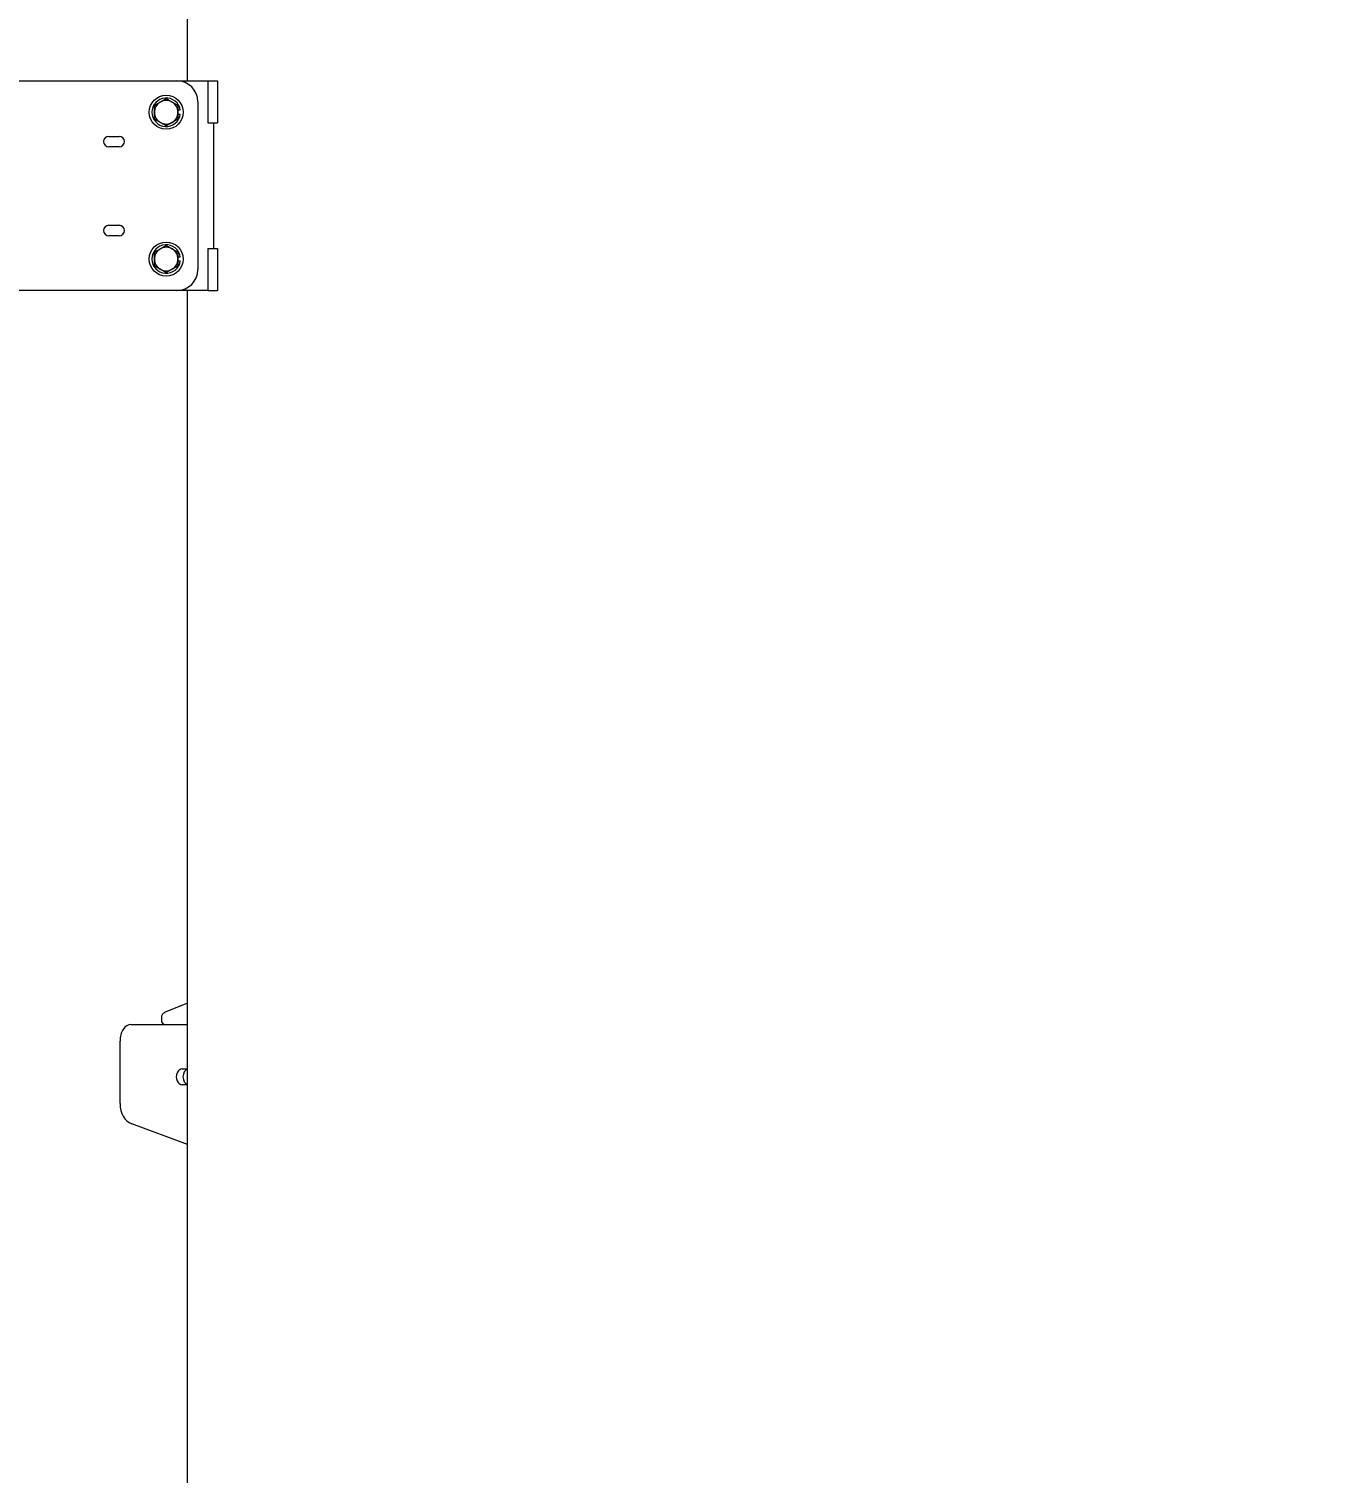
# Model space of a CAD drawing. Header units: inches. Extents: x 20 to 536, y 8 to 344.
# Drawn here: x 79.33 to 110.29, y 95.18 to 129.61 of the extents above; entities that cross this region are included whole.
import ezdxf

# ---------------------------------------------------------------- set-up
doc = ezdxf.new("R2010")
doc.units = ezdxf.units.IN
doc.header["$LTSCALE"] = 16
doc.header["$MEASUREMENT"] = 0
doc.layers.add('Dimension (ANSI)', color=7, linetype='Continuous', lineweight=25)
doc.layers.add('Visible (ANSI)', color=7, linetype='Continuous', lineweight=50)
doc.styles.add('Standard D-E', font='arial.ttf')
doc.dimstyles.new('in [mm] D-E NeptuneBenson', dxfattribs={"dimscale": 16, "dimtxt": 0.15, "dimasz": 0.098425, "dimexe": 0.125, "dimexo": 0.063, "dimgap": 0.031496, "dimtad": 0, "dimtih": 1, "dimtoh": 1, "dimdec": 4, "dimrnd": 1e-08, "dimzin": 3, "dimdsep": 46, "dimlunit": 5, "dimtxsty": 'Standard D-E', "dimcen": 0.09, "dimdle": 0.393701, "dimclrd": 256, "dimclre": 256, "dimclrt": 256, "dimadec": 1, "dimazin": 1, "dimtfac": 1, "dimtofl": 0, "dimtmove": 0, "dimatfit": 3, "dimfxl": 1, "dimfrac": 1, "dimtolj": 1, "dimtzin": 4, "dimlwd": -1, "dimlwe": -1, "dimarcsym": 0})

# ---------------------------------------------------------------- blocks, each defined once
blk = doc.blocks.new('*D24')
at = {"layer": 'Defpoints', "color": 0, "transparency": 16777216}
for p in [(33.616, 158.01), (110.294, 158.01), (85.585, 47.596)]:
    blk.add_point(p, dxfattribs=at)
at = {"layer": 'Dimension (ANSI)', "transparency": 16777216}
for p, q in [((109.286, 158.01), (31.616, 158.01)), ((33.616, 156.436), (33.616, 107.78)), ((33.616, 49.171), (33.616, 97.827)), ((84.577, 47.596), (31.616, 47.596))]:
    blk.add_line(p, q, dxfattribs=at)
for points in [[(33.354, 156.436), (33.879, 156.436), (33.616, 158.01)], [(33.354, 49.171), (33.879, 49.171), (33.616, 47.596)]]:
    blk.add_solid(points, dxfattribs=at)
at = {"layer": 'Dimension (ANSI)', "transparency": 16777216, "char_height": 2.4, "attachment_point": 5, "style": 'Standard D-E'}
for s, insert in [('\\A1; 110{\\H1x;\\S7#16;} in', (33.616, 105.738)), ('\\A1;[2804.5 mm]', (33.616, 100.761))]:
    blk.add_mtext(s, dxfattribs=dict(at, insert=insert))
blk = doc.blocks.new('*D25')
at = {"layer": 'Defpoints', "color": 0, "transparency": 16777216}
for p in [(51.286, 148.125), (81.794, 148.125), (85.585, 47.596)]:
    blk.add_point(p, dxfattribs=at)
at = {"layer": 'Dimension (ANSI)', "transparency": 16777216}
for p, q in [((80.786, 148.125), (49.286, 148.125)), ((51.286, 146.551), (51.286, 117.724)), ((51.286, 49.171), (51.286, 107.772)), ((84.577, 47.596), (49.286, 47.596))]:
    blk.add_line(p, q, dxfattribs=at)
for points in [[(51.023, 146.551), (51.548, 146.551), (51.286, 148.125)], [(51.023, 49.171), (51.548, 49.171), (51.286, 47.596)]]:
    blk.add_solid(points, dxfattribs=at)
at = {"layer": 'Dimension (ANSI)', "transparency": 16777216, "char_height": 2.4, "attachment_point": 5, "style": 'Standard D-E'}
for s, insert in [('\\A1; 100{\\H1x;\\S1#2;} in', (51.286, 115.682)), ('\\A1;[2553.4 mm]', (51.286, 110.706))]:
    blk.add_mtext(s, dxfattribs=dict(at, insert=insert))

msp = doc.modelspace()

# ---------------------------------------------------------------- linework, layer by layer
at = {"layer": 'Visible (ANSI)', "linetype": 'Continuous', "lineweight": 18}
for p, q in [((83.11671, 128.37531), (83.11671, 140.37531)), ((77.50175, 128.37531), (82.86019, 128.37531)), ((82.86019, 128.37531), (83.59752, 128.37531)), ((83.59752, 128.37531), (83.82654, 128.37531)), ((83.59752, 128.37531), (83.59752, 127.37531)), ((83.82654, 128.37531), (83.82654, 127.37531)), ((83.36019, 127.87531), (83.36019, 123.87531)), ((82.94209, 127.67231), (82.88635, 127.67231)), ((82.88635, 127.57831), (82.94209, 127.57831)), ((83.59752, 127.37531), (83.82654, 127.37531)), ((83.73035, 127.37531), (83.73035, 124.37531)), ((81.23519, 127.05031), (81.48519, 127.05031)), ((81.48519, 126.80031), (81.23519, 126.80031)), ((81.23519, 124.93031), (81.48519, 124.93031)), ((81.48519, 124.68031), (81.23519, 124.68031)), ((83.59752, 124.37531), (83.82654, 124.37531)), ((83.59752, 124.37531), (83.59752, 123.37531)), ((83.82654, 124.37531), (83.82654, 123.37531)), ((82.94209, 124.17231), (82.88635, 124.17231)), ((82.88635, 124.07831), (82.94209, 124.07831)), ((82.86019, 123.37531), (77.50175, 123.37531)), ((83.59752, 123.37531), (82.86019, 123.37531)), ((83.11671, 76.52515), (83.11671, 123.37531)), ((83.59752, 123.37531), (83.82654, 123.37531)), ((83.11671, 106.3796), (82.57985, 106.16705)), ((81.76183, 105.87531), (83.11671, 105.87531)), ((82.48944, 106.02623), (82.48944, 105.97531)), ((81.50472, 103.98681), (81.50472, 105.47531)), ((82.98893, 104.81281), (83.11671, 104.81281)), ((83.11671, 104.43781), (82.98893, 104.43781)), ((83.11671, 103.00914), (81.78265, 103.506))]:
    msp.add_line(p, q, dxfattribs=at)
for centre in [(82.60535, 127.62531), (82.60535, 124.12531)]:
    msp.add_circle(centre, 0.406, dxfattribs=at)
for centre, radius, start, end in [((82.86019, 127.87531), 0.5, 0, 90), ((82.60535, 127.62531), 0.34, 7.945743, 352.054257), ((82.60535, 127.62531), 0.281, 120, 180), ((82.60535, 127.62531), 0.281, 60, 120), ((82.60535, 127.62531), 0.281, 0, 60), ((82.60535, 127.62531), 0.281, 180, 240), ((82.60535, 127.62531), 0.281, 300, 0), ((82.60535, 127.62531), 0.281, 240, 300), ((81.23519, 126.92531), 0.125, 90, 270), ((81.48519, 126.92531), 0.125, 270, 90), ((81.23519, 124.80531), 0.125, 90, 270), ((81.48519, 124.80531), 0.125, 270, 90), ((82.60535, 124.12531), 0.34, 7.945743, 352.054257), ((82.60535, 124.12531), 0.281, 120, 180), ((82.60535, 124.12531), 0.281, 60, 120), ((82.60535, 124.12531), 0.281, 0, 60), ((82.60535, 124.12531), 0.281, 180, 240), ((82.60535, 124.12531), 0.281, 300, 0), ((82.60535, 124.12531), 0.281, 240, 300), ((82.86019, 123.87531), 0.5, 270, 0), ((82.58944, 105.97531), 0.1, 180, 270)]:
    msp.add_arc(centre, radius, start, end, dxfattribs=at)
for centre, major_axis, ratio, start_param, end_param in [((81.76183, 105.47531), (0, 0.4), 0.64278761, 0, 1.57079633), ((82.98893, 104.62531), (0, -0.1875), 0.76604444, 3.14159265, 6.28318531), ((83.14963, 104.62531), (0, 0.1875), 0.76604444, 0.23121247, 2.91038019), ((81.88774, 103.98681), (0, -0.5), 0.76604444, 4.71238898, 6.00526251)]:
    msp.add_ellipse(centre, major_axis=major_axis, ratio=ratio, start_param=start_param, end_param=end_param, dxfattribs=at)
for points in [[(82.32435, 127.78755), (82.39965, 127.83102), (82.46485, 127.86866)], [(82.32435, 127.62531), (82.32435, 127.70061), (82.32435, 127.78755)], [(82.46485, 127.86866), (82.53006, 127.90631), (82.60535, 127.94978)], [(82.60535, 127.94978), (82.68065, 127.90631), (82.74585, 127.86866)], [(82.74585, 127.86866), (82.81106, 127.83102), (82.88635, 127.78755)], [(82.88635, 127.78755), (82.88635, 127.70061), (82.88635, 127.62531)], [(82.32435, 127.46308), (82.32435, 127.55002), (82.32435, 127.62531)], [(82.46485, 127.38196), (82.39965, 127.41961), (82.32435, 127.46308)], [(82.88635, 127.46308), (82.81106, 127.41961), (82.74585, 127.38196)], [(82.88635, 127.62531), (82.88635, 127.55002), (82.88635, 127.46308)], [(82.60535, 127.30084), (82.53006, 127.34431), (82.46485, 127.38196)], [(82.74585, 127.38196), (82.68065, 127.34431), (82.60535, 127.30084)], [(82.32435, 124.28755), (82.39965, 124.33102), (82.46485, 124.36866)], [(82.46485, 124.36866), (82.53006, 124.40631), (82.60535, 124.44978)], [(82.60535, 124.44978), (82.68065, 124.40631), (82.74585, 124.36866)], [(82.74585, 124.36866), (82.81106, 124.33102), (82.88635, 124.28755)], [(82.32435, 124.12531), (82.32435, 124.20061), (82.32435, 124.28755)], [(82.32435, 123.96308), (82.32435, 124.05002), (82.32435, 124.12531)], [(82.88635, 124.28755), (82.88635, 124.20061), (82.88635, 124.12531)], [(82.88635, 124.12531), (82.88635, 124.05002), (82.88635, 123.96308)], [(82.46485, 123.88196), (82.39965, 123.91961), (82.32435, 123.96308)], [(82.60535, 123.80084), (82.53006, 123.84431), (82.46485, 123.88196)], [(82.74585, 123.88196), (82.68065, 123.84431), (82.60535, 123.80084)], [(82.88635, 123.96308), (82.81106, 123.91961), (82.74585, 123.88196)]]:
    msp.add_rational_spline(points, [1, 1.0379548493, 1], degree=2, dxfattribs=at)
msp.add_open_spline([(82.57985, 106.16705), (82.56699, 106.16196), (82.55537, 106.15501), (82.53527, 106.13894), (82.52675, 106.12984), (82.51257, 106.11062), (82.5069, 106.10049), (82.498, 106.07977), (82.49477, 106.06917), (82.49049, 106.04779), (82.48944, 106.03701), (82.48944, 106.02623)], degree=3, knots=[0.29490852, 0.29490852, 0.29490852, 0.29490852, 0.55008608, 0.55008608, 0.80526364, 0.80526364, 1.0604412, 1.0604412, 1.31561877, 1.31561877, 1.57079633, 1.57079633, 1.57079633, 1.57079633], dxfattribs=at)

# ---------------------------------------------------------------- dimensions: what is measured, and where the dimension line sits
at = {"layer": 'Dimension (ANSI)'}
for base, p2, text, picture, middle in [((33.61624, 158.01031), (110.29374, 158.01031), ' <> in\\X[2804.5 mm]', '*D24', (33.61624, 102.80331)), ((51.28553, 148.12531), (81.79432, 148.12531), ' <> in\\X[2553.4 mm]', '*D25', (51.28553, 112.74819))]:
    dim = msp.add_linear_dim(base=base, p1=(85.58475, 47.59631), p2=p2, angle=90, text=text, dimstyle='in [mm] D-E NeptuneBenson', override={"dimgap": 0.031496, "dimdec": 4, "dimpost": '', "dimtol": 0, "dimlim": 0, "dimtp": 0, "dimtm": 0, "dimtdec": 2, "dimatfit": 1}, dxfattribs=at)
    dim.commit()
    dim.dimension.update_dxf_attribs({"geometry": picture, "text_midpoint": middle, "dimtype": 160})

doc.saveas('drawing.dxf')
